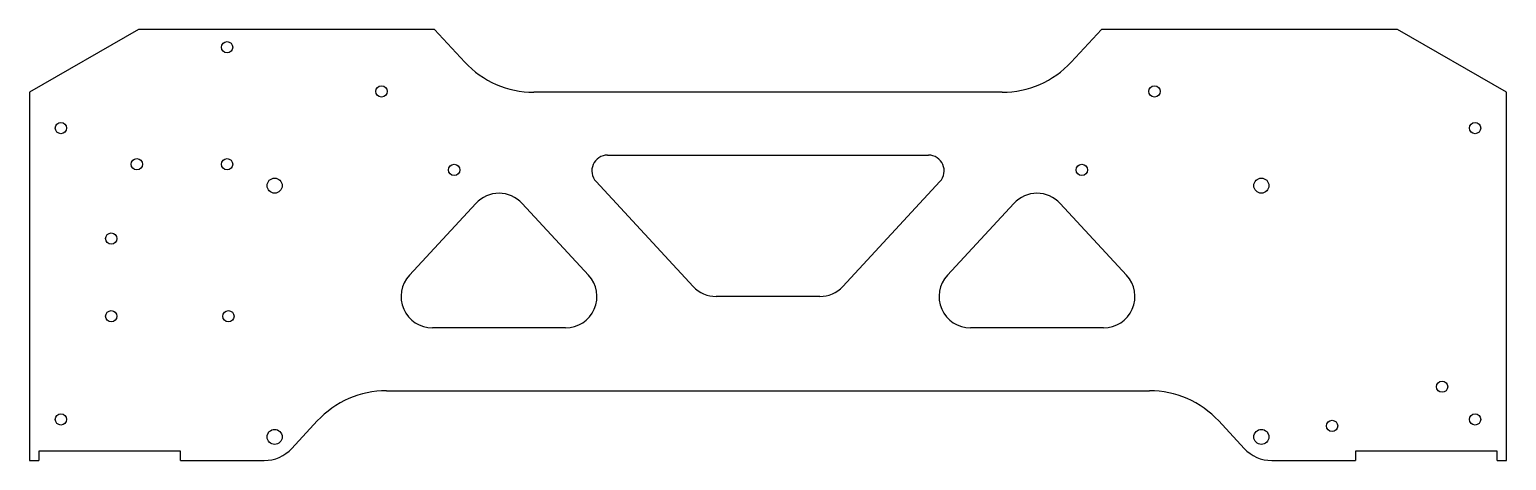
# Model space of a CAD drawing. Header units: millimetres. Extents: x -358 to 112, y -66 to 72.
import ezdxf

# ---------------------------------------------------------------- set-up
doc = ezdxf.new("R2010")
doc.units = ezdxf.units.MM

msp = doc.modelspace()

# ---------------------------------------------------------------- linework, layer by layer
at = {"color": 7, "linetype": 'Continuous', "lineweight": 25}
for p, q in [((-322.86, 71.61), (-357.5, 51.61)), ((-228.63, 71.61), (-322.86, 71.61)), ((-219.02, 61.23), (-228.63, 71.61)), ((-16.37, 71.61), (-25.98, 61.23)), ((77.86, 71.61), (-16.37, 71.61)), ((112.5, 51.61), (77.86, 71.61)), ((-357.5, 51.61), (-357.5, -65.6)), ((-47.99, 51.61), (-197.01, 51.61)), ((112.5, -65.6), (112.5, 51.61)), ((-173.56, 31.61), (-71.44, 31.61)), ((-146.31, -10.19), (-177.23, 23.21)), ((-67.77, 23.21), (-98.69, -10.19)), ((-236.6, -6.6), (-215.44, 16.25)), ((-200.77, 16.25), (-179.61, -6.6)), ((-65.39, -6.6), (-44.23, 16.25)), ((-29.56, 16.25), (-8.4, -6.6)), ((-106.03, -13.39), (-138.97, -13.39)), ((-186.95, -23.39), (-229.26, -23.39)), ((-15.74, -23.39), (-58.05, -23.39)), ((-243.92, -43.39), (-1.08, -43.39)), ((-274.02, -61.75), (-265.94, -53.01)), ((20.94, -53.01), (29.02, -61.75)), ((-357.5, -65.6), (-354.5, -65.6)), ((-309.5, -62.6), (-354.5, -62.6)), ((-354.5, -62.6), (-354.5, -65.6)), ((-309.5, -65.6), (-309.5, -62.6)), ((-309.5, -65.6), (-282.83, -65.6)), ((37.83, -65.6), (64.5, -65.6)), ((109.5, -62.6), (64.5, -62.6)), ((64.5, -62.6), (64.5, -65.6)), ((109.5, -65.6), (109.5, -62.6)), ((109.5, -65.6), (112.5, -65.6))]:
    msp.add_line(p, q, dxfattribs=at)
for centre, radius in [((-294.64, 65.97), 1.8), ((-245.5, 51.9), 1.8), ((0.5, 51.9), 1.8), ((-347.5, 40.25), 1.8), ((102.5, 40.25), 1.8), ((-323.36, 28.7), 1.8), ((-294.64, 28.7), 1.8), ((-222.36, 26.9), 1.8), ((-22.64, 26.9), 1.8), ((-279.5, 21.9), 2.4), ((34.5, 21.9), 2.4), ((-331.49, 5.04), 1.8), ((-331.49, -19.69), 1.8), ((-294.21, -19.69), 1.8), ((92, -42.1), 1.8), ((-347.5, -52.51), 1.8), ((102.5, -52.51), 1.8), ((-279.5, -58.1), 2.4), ((34.5, -58.1), 2.4), ((57, -54.6), 1.8)]:
    msp.add_circle(centre, radius, dxfattribs=at)
for centre, radius, start, end in [((-197.01, 81.61), 30, 222.7918, 270), ((-47.99, 81.61), 30, 270, 317.2082), ((-173.56, 26.61), 5, 90, 222.7918), ((-71.44, 26.61), 5, 317.2082, 90), ((-208.1, 9.46), 10, 42.7918, 137.2082), ((-36.9, 9.46), 10, 42.7918, 137.2082), ((-229.26, -13.39), 10, 137.2082, 270), ((-186.95, -13.39), 10, 270, 42.7918), ((-58.05, -13.39), 10, 137.2082, 270), ((-15.74, -13.39), 10, 270, 42.7918), ((-138.97, -3.39), 10, 222.7918, 270), ((-106.03, -3.39), 10, 270, 317.2082), ((-243.92, -73.39), 30, 90, 137.2082), ((-1.08, -73.39), 30, 42.7918, 90), ((-282.83, -53.6), 12, 270, 317.2082), ((37.83, -53.6), 12, 222.7918, 270)]:
    msp.add_arc(centre, radius, start, end, dxfattribs=at)

doc.saveas('drawing.dxf')
